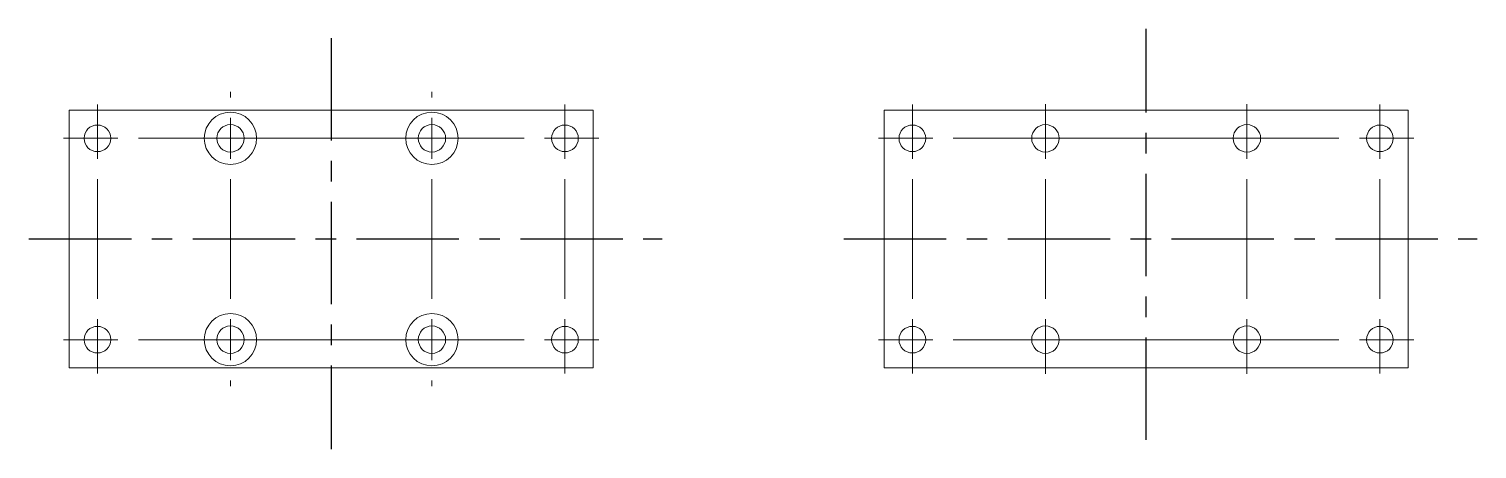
# Model space of a CAD drawing. Header units: inches. Extents: x 3.15 to 10.22, y 2.48 to 4.53.
import ezdxf

# ---------------------------------------------------------------- set-up
doc = ezdxf.new("R2010")
doc.units = ezdxf.units.IN
doc.header["$MEASUREMENT"] = 0
doc.linetypes.add('CENTERX2', pattern=[0.8, 0.5, -0.1, 0.1, -0.1])

# ---------------------------------------------------------------- blocks, each defined once
blk = doc.blocks.new('SW_CENTERMARKSYMBOL_0')
at = {"color": 0, "linetype": 'Continuous', "lineweight": 0}
for p, q in [((-0.9843, 0.2), (-0.9843, 0.228)), ((0, 0.2), (0, 0.228)), ((-0.9843, 0), (-0.9843, 0.1)), ((0, 0), (0, 0.1)), ((-1.1843, 0), (-1.2122, 0)), ((-0.9843, 0), (-1.0843, 0)), ((-0.9843, 0), (-0.9843, -0.1)), ((-0.9843, 0), (-0.8843, 0)), ((-0.2, 0), (-0.7843, 0)), ((0, 0), (-0.1, 0)), ((0, 0), (0, -0.1)), ((0, 0), (0.1, 0)), ((0.2, 0), (0.228, 0)), ((-0.9843, -0.2), (-0.9843, -0.7843)), ((0, -0.2), (0, -0.7843)), ((-0.9843, -0.9843), (-0.9843, -0.8843)), ((0, -0.9843), (0, -0.8843)), ((-1.1843, -0.9843), (-1.2122, -0.9843)), ((-0.9843, -0.9843), (-1.0843, -0.9843)), ((-0.9843, -0.9843), (-0.9843, -1.0843)), ((-0.9843, -0.9843), (-0.8843, -0.9843)), ((-0.2, -0.9843), (-0.7843, -0.9843)), ((0, -0.9843), (-0.1, -0.9843)), ((0, -0.9843), (0, -1.0843)), ((0, -0.9843), (0.1, -0.9843)), ((0.2, -0.9843), (0.228, -0.9843)), ((-0.9843, -1.1843), (-0.9843, -1.2122)), ((0, -1.1843), (0, -1.2122))]:
    blk.add_line(p, q, dxfattribs=at)
blk = doc.blocks.new('SW_CENTERMARKSYMBOL_1')
at = {"color": 0, "linetype": 'Continuous', "lineweight": 0}
for p, q in [((-2.2835, 0.1), (-2.2835, 0.165)), ((0, 0.1), (0, 0.165)), ((-2.2835, 0), (-2.2835, 0.1)), ((0, 0), (0, 0.1)), ((-2.3835, 0), (-2.4484, 0)), ((-2.2835, 0), (-2.3835, 0)), ((-2.2835, 0), (-2.2835, -0.1)), ((-2.2835, 0), (-2.1835, 0)), ((-0.2, 0), (-2.0835, 0)), ((0, 0), (-0.1, 0)), ((0, 0), (0, -0.1)), ((0, 0), (0.1, 0)), ((0.1, 0), (0.165, 0)), ((-2.2835, -0.2), (-2.2835, -0.7843)), ((0, -0.2), (0, -0.7843)), ((-2.2835, -0.9843), (-2.2835, -0.8843)), ((0, -0.9843), (0, -0.8843)), ((-2.3835, -0.9843), (-2.4484, -0.9843)), ((-2.2835, -0.9843), (-2.3835, -0.9843)), ((-2.2835, -0.9843), (-2.2835, -1.0843)), ((-2.2835, -0.9843), (-2.1835, -0.9843)), ((-0.2, -0.9843), (-2.0835, -0.9843)), ((0, -0.9843), (-0.1, -0.9843)), ((0, -0.9843), (0, -1.0843)), ((0, -0.9843), (0.1, -0.9843)), ((0.1, -0.9843), (0.165, -0.9843)), ((-2.2835, -1.0843), (-2.2835, -1.1492)), ((0, -1.0843), (0, -1.1492))]:
    blk.add_line(p, q, dxfattribs=at)
blk = doc.blocks.new('SW_CENTERMARKSYMBOL_2')
at = {"color": 0, "linetype": 'Continuous', "lineweight": 0}
for p, q in [((-0.9843, 1.0843), (-0.9843, 1.1512)), ((0, 1.0843), (0, 1.1512)), ((-0.9843, 0.9843), (-0.9843, 1.0843)), ((0, 0.9843), (0, 1.0843)), ((-1.0843, 0.9843), (-1.1512, 0.9843)), ((-0.9843, 0.9843), (-1.0843, 0.9843)), ((-0.9843, 0.9843), (-0.9843, 0.8843)), ((-0.9843, 0.9843), (-0.8843, 0.9843)), ((-0.2, 0.9843), (-0.7843, 0.9843)), ((0, 0.9843), (-0.1, 0.9843)), ((0, 0.9843), (0, 0.8843)), ((0, 0.9843), (0.1, 0.9843)), ((0.1, 0.9843), (0.1669, 0.9843)), ((-0.9843, 0.7843), (-0.9843, 0.2)), ((0, 0.7843), (0, 0.2)), ((-0.9843, 0), (-0.9843, 0.1)), ((0, 0), (0, 0.1)), ((-1.0843, 0), (-1.1512, 0)), ((-0.9843, 0), (-1.0843, 0)), ((-0.9843, 0), (-0.9843, -0.1)), ((-0.9843, 0), (-0.8843, 0)), ((-0.2, 0), (-0.7843, 0)), ((0, 0), (-0.1, 0)), ((0, 0), (0, -0.1)), ((0, 0), (0.1, 0)), ((0.1, 0), (0.1669, 0)), ((-0.9843, -0.1), (-0.9843, -0.1669)), ((0, -0.1), (0, -0.1669))]:
    blk.add_line(p, q, dxfattribs=at)
blk = doc.blocks.new('SW_CENTERMARKSYMBOL_3')
at = {"color": 0, "linetype": 'Continuous', "lineweight": 0}
for p, q in [((-2.2835, 1.0843), (-2.2835, 1.1492)), ((0, 1.0843), (0, 1.1492)), ((-2.2835, 0.9843), (-2.2835, 1.0843)), ((0, 0.9843), (0, 1.0843)), ((-2.3835, 0.9843), (-2.4484, 0.9843)), ((-2.2835, 0.9843), (-2.3835, 0.9843)), ((-2.2835, 0.9843), (-2.2835, 0.8843)), ((-2.2835, 0.9843), (-2.1835, 0.9843)), ((-0.2, 0.9843), (-2.0835, 0.9843)), ((0, 0.9843), (-0.1, 0.9843)), ((0, 0.9843), (0, 0.8843)), ((0, 0.9843), (0.1, 0.9843)), ((0.1, 0.9843), (0.165, 0.9843)), ((-2.2835, 0.7843), (-2.2835, 0.2)), ((0, 0.7843), (0, 0.2)), ((-2.2835, 0), (-2.2835, 0.1)), ((0, 0), (0, 0.1)), ((-2.3835, 0), (-2.4484, 0)), ((-2.2835, 0), (-2.3835, 0)), ((-2.2835, 0), (-2.2835, -0.1)), ((-2.2835, 0), (-2.1835, 0)), ((-0.2, 0), (-2.0835, 0)), ((0, 0), (-0.1, 0)), ((0, 0), (0, -0.1)), ((0, 0), (0.1, 0)), ((0.1, 0), (0.165, 0)), ((-2.2835, -0.1), (-2.2835, -0.165)), ((0, -0.1), (0, -0.165))]:
    blk.add_line(p, q, dxfattribs=at)

msp = doc.modelspace()

# ---------------------------------------------------------------- linework, layer by layer
at = {"color": 7, "linetype": 'CENTERX2'}
for p, q in [((8.6018, 2.5209), (8.6018, 4.5294)), ((4.6218, 4.4843), (4.6218, 2.4757)), ((3.1459, 3.5026), (6.2376, 3.5026)), ((7.1258, 3.5026), (10.2176, 3.5026))]:
    msp.add_line(p, q, dxfattribs=at)
at = {"color": 7, "linetype": 'Continuous', "lineweight": 15}
for p, q in [((3.3423, 4.1325), (3.3423, 2.8727)), ((5.9013, 4.1325), (3.3423, 4.1325)), ((5.9013, 2.8727), (5.9013, 4.1325)), ((7.3222, 4.1325), (9.8813, 4.1325)), ((7.3222, 2.8727), (7.3222, 4.1325)), ((9.8813, 4.1325), (9.8813, 2.8727)), ((3.3423, 2.8727), (5.9013, 2.8727)), ((9.8813, 2.8727), (7.3222, 2.8727))]:
    msp.add_line(p, q, dxfattribs=at)
for centre, radius in [((4.1297, 3.9947), 0.128), ((5.1139, 3.9947), 0.128), ((3.4801, 3.9947), 0.065), ((4.1297, 3.9947), 0.0669), ((5.1139, 3.9947), 0.0669), ((5.7635, 3.9947), 0.065), ((7.46, 3.9947), 0.065), ((8.1096, 3.9947), 0.0669), ((9.0939, 3.9947), 0.0669), ((9.7435, 3.9947), 0.065), ((4.1297, 3.0105), 0.128), ((5.1139, 3.0105), 0.128), ((3.4801, 3.0105), 0.065), ((4.1297, 3.0105), 0.0669), ((5.1139, 3.0105), 0.0669), ((5.7635, 3.0105), 0.065), ((7.46, 3.0105), 0.065), ((8.1096, 3.0105), 0.0669), ((9.0939, 3.0105), 0.0669), ((9.7435, 3.0105), 0.065)]:
    msp.add_circle(centre, radius, dxfattribs=at)

# ---------------------------------------------------------------- block references
at = {"color": 7, "linetype": 'Continuous', "lineweight": 0}
for name, p in [('SW_CENTERMARKSYMBOL_0', (5.1139, 3.9947)), ('SW_CENTERMARKSYMBOL_1', (5.7635, 3.9947)), ('SW_CENTERMARKSYMBOL_3', (9.7435, 3.0105)), ('SW_CENTERMARKSYMBOL_2', (9.0939, 3.0105))]:
    msp.add_blockref(name, p, dxfattribs=at)

doc.saveas('drawing.dxf')
